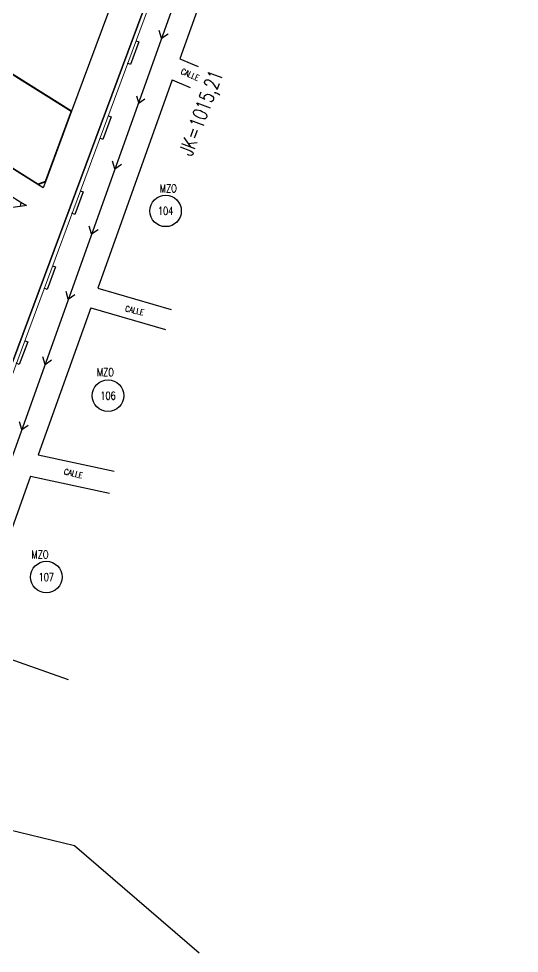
# Model space of a CAD drawing. Header units: metres. Extents: x 2615496 to 2632651, y 4927671 to 4929056.
# Drawn here: x 2616664 to 2616977, y 4927671 to 4928255 of the extents above; entities that cross this region are included whole.
import ezdxf
from ezdxf.enums import TextEntityAlignment as Align

# ---------------------------------------------------------------- set-up
doc = ezdxf.new("R2010")
doc.units = ezdxf.units.M
doc.header["$MEASUREMENT"] = 0
doc.layers.add('p239_13', color=6, linetype='Continuous')
doc.layers.add('viviendas_alambrados_cercos', color=4, linetype='Continuous')
doc.styles.add('ROMANS', font='romans.shx', dxfattribs={"width": 0.75})

msp = doc.modelspace()

# ---------------------------------------------------------------- linework, layer by layer
at = {"layer": 'p239_13', "linetype": 'ByBlock', "ltscale": 6}
msp.add_line((2616574.69219, 4927812.16059, -0.56571), (2616929.02569, 4928763.52756, -0.56571), dxfattribs=at)
at = {"layer": 'p239_13', "linetype": 'ByBlock'}
for p, q in [((2616928.18877, 4928761.28719), (2616575.493, 4927814.32565)), ((2616890.66568, 4928627.55125, -0.56571), (2616607.05863, 4927834.73928, -0.56571)), ((2616816.45747, 4928375.57115, -0.56571), (2616764.49949, 4928230.32475, -0.56571)), ((2616753.13219, 4928243.082, -0.56571), (2616751.68391, 4928247.86765, -0.56571)), ((2616753.13219, 4928243.082, -0.56571), (2616757.23607, 4928245.93824, -0.56571)), ((2616738.96953, 4928240.81801, -0.56571), (2616733.75026, 4928226.75532, -0.56571)), ((2616737.09451, 4928241.51391, -0.56571), (2616738.96953, 4928240.81801, -0.56571)), ((2616733.75026, 4928226.75532, -0.56571), (2616731.87523, 4928227.45122, -0.56571)), ((2616764.49949, 4928230.32475, -0.56571), (2616776.00962, 4928225.46977, -0.56571)), ((2616759.7767, 4928217.12237, -0.56571), (2616713.18765, 4928086.88458, -0.56571)), ((2616759.7767, 4928217.12237, -0.56571), (2616771.09905, 4928212.3466, -0.56571)), ((2616739.06981, 4928202.14424, -0.56571), (2616737.62153, 4928206.92989, -0.56571)), ((2616738.54968, 4928202.3172, -0.56571), (2616742.65356, 4928205.17345, -0.56571)), ((2616573.22552, 4928198.34778), (2616665.19758, 4928140.60689)), ((2616721.57195, 4928193.94238, -0.56571), (2616716.35267, 4928179.8797, -0.56571)), ((2616719.69692, 4928194.63829, -0.56571), (2616721.57195, 4928193.94238, -0.56571)), ((2616716.35267, 4928179.8797, -0.56571), (2616714.47765, 4928180.5756, -0.56571)), ((2616723.96717, 4928161.55241, -0.56571), (2616722.5189, 4928166.33806, -0.56571)), ((2616723.96717, 4928161.55241, -0.56571), (2616728.07106, 4928164.40865, -0.56571)), ((2616704.17436, 4928147.06676, -0.56571), (2616698.95508, 4928133.00408, -0.56571)), ((2616702.29933, 4928147.76267, -0.56571), (2616704.17436, 4928147.06676, -0.56571)), ((2616665.19758, 4928140.60689), (2616664.62077, 4928137.94843)), ((2616665.19758, 4928140.60689), (2616668.58529, 4928138.48006)), ((2616664.62077, 4928137.94843), (2616587.32821, 4928127.58389)), ((2616668.58529, 4928138.48006), (2616664.62077, 4928137.94843)), ((2616698.95508, 4928133.00408, -0.56571), (2616697.08006, 4928133.69998, -0.56571)), ((2616709.38467, 4928120.78761, -0.56571), (2616707.93639, 4928125.57326, -0.56571)), ((2616709.38467, 4928120.78761, -0.56571), (2616713.48855, 4928123.64385, -0.56571)), ((2616686.77677, 4928100.19114, -0.56571), (2616681.5575, 4928086.12845, -0.56571)), ((2616684.90175, 4928100.88704, -0.56571), (2616686.77677, 4928100.19114, -0.56571)), ((2616681.5575, 4928086.12845, -0.56571), (2616679.68247, 4928086.82436, -0.56571)), ((2616713.18765, 4928086.88458, -0.56571), (2616759.1515, 4928073.51872, -0.56571)), ((2616694.80216, 4928080.02282, -0.56571), (2616693.35389, 4928084.80847, -0.56571)), ((2616694.80216, 4928080.02282, -0.56571), (2616698.90605, 4928082.87906, -0.56571)), ((2616708.80094, 4928074.62171, -0.56571), (2616675.92386, 4927982.71518, -0.56571)), ((2616708.80094, 4928074.62171, -0.56571), (2616755.52158, 4928061.03579, -0.56571)), ((2616669.37918, 4928053.31552, -0.56571), (2616664.15991, 4928039.25283, -0.56571)), ((2616667.50416, 4928054.01142, -0.56571), (2616669.37918, 4928053.31552, -0.56571)), ((2616664.15991, 4928039.25283, -0.56571), (2616662.28488, 4928039.94873, -0.56571)), ((2616680.21966, 4928039.25802, -0.56571), (2616678.77138, 4928044.04367, -0.56571)), ((2616680.21966, 4928039.25802, -0.56571), (2616684.32355, 4928042.11426, -0.56571)), ((2616665.63715, 4927998.49322, -0.56571), (2616664.18887, 4928003.27888, -0.56571)), ((2616665.63715, 4927998.49322, -0.56571), (2616669.74104, 4928001.34947, -0.56571)), ((2616675.92386, 4927982.71518, -0.56571), (2616723.49054, 4927972.47768, -0.56571)), ((2616671.15029, 4927969.37085, -0.56571), (2616633.47352, 4927864.04696, -0.56571)), ((2616671.15029, 4927969.37085, -0.56571), (2616720.53433, 4927958.7422, -0.56571)), ((2616633.47352, 4927864.04696, -0.56571), (2616694.72093, 4927842.252, -0.56571)), ((2616698.56537, 4927738.35554, -0.56571), (2616590.71022, 4927764.717, -0.56571)), ((2616776.53914, 4927671.24479, -0.56571), (2616698.56537, 4927738.35554, -0.56571))]:
    msp.add_line(p, q, dxfattribs=at)
at = {"layer": 'p239_13', "linetype": 'ByBlock', "ltscale": 2}
for p, q in [((2616740.38178, 4928314.35715), (2616696.85502, 4928197.48009)), ((2616696.85502, 4928197.48009), (2616653.61094, 4928224.62911)), ((2616696.85502, 4928197.48009), (2616680.43116, 4928153.37911)), ((2616675.64745, 4928151.75745), (2616635.79108, 4928176.77964)), ((2616675.64745, 4928151.75745), (2616680.43116, 4928153.37911)), ((2616680.43116, 4928153.37911), (2616679.03516, 4928149.63061))]:
    msp.add_line(p, q, dxfattribs=at)
at = {"layer": 'p239_13', "linetype": 'ByBlock', "ltscale": 0.5}
msp.add_line((2616679.03516, 4928149.63061), (2616675.64745, 4928151.75745), dxfattribs=at)
at = {"layer": 'p239_13', "linetype": 'ByBlock', "lineweight": 13, "elevation": -0.56571}
msp.add_lwpolyline([(2616976.88915, 4928899.11344), (2616959.16347, 4928848.72433), (2616927.11728, 4928753.50647), (2616612.21084, 4927905.0305), (2616600.54655, 4927876.91635), (2616586.9835, 4927813.21183)], dxfattribs=at)
at = {"layer": 'p239_13', "linetype": 'ByBlock'}
for centre in [(2616755.63828, 4928135.1956), (2616719.64504, 4928019.71803), (2616681.02618, 4927906.35766)]:
    msp.add_circle(centre, 9.84802, dxfattribs=at)
at = {"layer": 'viviendas_alambrados_cercos', "linetype": 'ByBlock'}
msp.add_lwpolyline([(2616675.64745, 4928151.75745), (2616635.79108, 4928176.77964), (2616653.61094, 4928224.62911), (2616696.85502, 4928197.48009), (2616680.43116, 4928153.37911), (2616675.64745, 4928151.75745)], dxfattribs=at)
msp.add_lwpolyline([(2616675.66682, 4928151.9224), (2616635.97428, 4928176.84174), (2616653.68722, 4928224.40411), (2616696.67183, 4928197.41799), (2616680.31547, 4928153.49828)], close=True, dxfattribs=at)

# ---------------------------------------------------------------- texts
at = {"layer": 'p239_13', "linetype": 'ByBlock', "style": 'ROMANS', "width": 0.75}
for s, height, rotation, p in [('JK=1015,21', 9, 69.34661122, (2616771.99052, 4928168.77129, -0.56571)), ('CALLE', 3.6, 336.31108827, (2616764.80001, 4928221.13085, -0.56571)), ('MZO', 5, 359.98106223, (2616752.04307, 4928146.77495, -0.56571)), ('CALLE', 3.6, 347.35240768, (2616730.06388, 4928072.49809, -0.56571)), ('MZO', 5, 359.98106223, (2616712.71138, 4928031.85235, -0.56571)), ('CALLE', 3.6, 347.35240768, (2616691.7917, 4927970.6247, -0.56571)), ('MZO', 5, 359.98106223, (2616671.78558, 4927917.94826, -0.56571))]:
    msp.add_text(s, height=height, rotation=rotation, dxfattribs=at).set_placement(p)
for s, p in [('104', (2616755.6395, 4928132.6956, -0.56571)), ('106', (2616719.64626, 4928017.21803, -0.56571)), ('107', (2616681.02741, 4927903.85766, -0.56571))]:
    msp.add_text(s, height=5, rotation=359.98106223, dxfattribs=at).set_placement(p, align=Align.CENTER)

doc.saveas('drawing.dxf')
